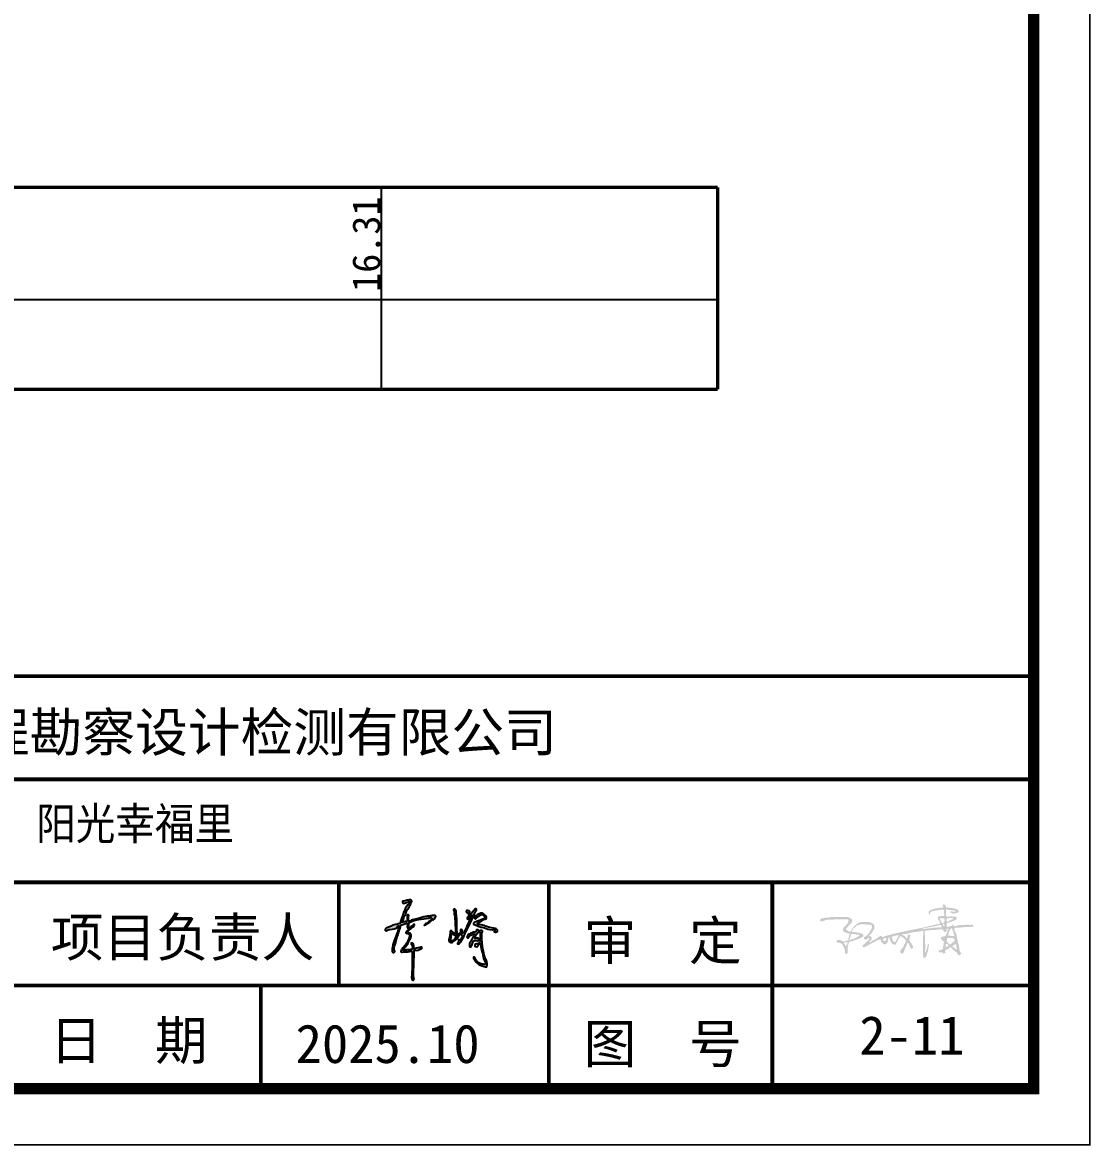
# Model space of a CAD drawing. Header units: millimetres. Extents: x -255 to 9196, y 129 to 426.
# Drawn here: x 4800.3 to 4895.6, y 129.3 to 229.4 of the extents above; entities that cross this region are included whole.
import ezdxf
from ezdxf.enums import TextEntityAlignment as Align

# ---------------------------------------------------------------- set-up
doc = ezdxf.new("R2010")
doc.units = ezdxf.units.MM
doc.layers.add('不打印', color=7, linetype='Continuous', plot=False)
doc.layers.add('地质-图框', color=7, linetype='Continuous')
doc.layers.add('地质-标注栏', color=7, linetype='Continuous')
doc.styles.add('LZ_PMT_LINE', font='SIMSUN_0.TTF', dxfattribs={"height": 2})
doc.styles.get("Standard").update_dxf_attribs({"font": 'simfang_0.ttf', "height": 2.5})
doc.styles.add('标注栏数据', font='simfang_0.ttf', dxfattribs={"width": 0.7, "height": 2.5})

msp = doc.modelspace()

# ---------------------------------------------------------------- hatches: boundary and pattern name
at = {"linetype": 'Continuous'}
h = msp.add_hatch(color=0, dxfattribs=at)
edge = h.paths.add_edge_path()
edge.add_spline(control_points=[(4834.82, 151), (4834.82, 151), (4834.6, 150.97), (4834.47, 150.9), (4834.31, 150.82), (4834.19, 150.88), (4834.16, 150.96), (4834.2, 151.06), (4834.34, 151.04), (4834.51, 151.12), (4834.72, 151.15), (4835.03, 151.18), (4835, 150.96), (4834.94, 150.81), (4834.84, 150.66), (4834.75, 150.5), (4834.64, 150.33), (4834.54, 150.11), (4834.45, 149.84), (4834.31, 149.64), (4834.27, 149.43), (4834.21, 149.32), (4834.11, 149.16), (4834.28, 149.17), (4834.38, 149.22), (4834.51, 149.23), (4834.66, 149.25), (4834.59, 149.49), (4834.63, 149.64), (4834.59, 149.84), (4834.77, 149.84), (4834.71, 149.64), (4834.74, 149.49), (4834.72, 149.34), (4834.78, 149.25), (4834.98, 149.37), (4835.26, 149.42), (4835.67, 149.55), (4836.07, 149.63), (4836.46, 149.73), (4836.79, 149.73), (4837.01, 149.8), (4837.19, 149.73), (4837.09, 149.52), (4836.85, 149.35), (4836.56, 149.14), (4836.3, 148.98), (4836.18, 148.92), (4836.11, 148.89), (4836.21, 149), (4836.3, 149.07), (4836.5, 149.2), (4836.66, 149.34), (4836.79, 149.44), (4836.83, 149.55), (4836.67, 149.6), (4836.02, 149.38), (4835.39, 149.47), (4834.72, 149.11), (4834.75, 149.07), (4834.72, 148.95), (4834.77, 148.83), (4834.75, 148.68), (4834.84, 148.63), (4834.91, 148.75), (4835.02, 148.83), (4835.11, 148.92), (4835.18, 149), (4835.27, 148.98), (4835.25, 148.82), (4835.07, 148.73), (4834.91, 148.54), (4834.76, 148.45), (4834.67, 148.36), (4834.67, 148.29), (4834.7, 148.17), (4834.93, 148.24), (4834.98, 147.92), (4834.84, 147.58), (4834.62, 147.19), (4834.38, 146.87), (4834.24, 146.77), (4834.2, 146.68), (4834.38, 146.63), (4834.56, 146.7), (4834.83, 146.72), (4834.97, 146.74), (4835.09, 146.76), (4835.06, 146.91), (4835.06, 147.02), (4835.06, 147.18), (4834.93, 147.19), (4834.96, 147.38), (4835.2, 147.28), (4835.16, 147.06), (4835.22, 146.93), (4835.18, 146.77), (4835.47, 146.87), (4835.63, 146.9), (4835.81, 146.94), (4835.89, 146.98), (4835.91, 146.94), (4835.92, 146.9), (4835.92, 146.86), (4835.91, 146.81), (4835.86, 146.81), (4835.68, 146.74), (4835.49, 146.69), (4835.28, 146.67), (4835.26, 146.65), (4835.22, 146.65), (4835.24, 146.62), (4835.18, 146.28), (4835.23, 145.64), (4835.16, 144.87), (4835.15, 144.35), (4835.23, 144.12), (4835.18, 143.99), (4834.99, 144.04), (4835.03, 144.87), (4835.04, 145.58), (4835.03, 146.31), (4835.06, 146.49), (4835.02, 146.54), (4835, 146.6), (4834.81, 146.57), (4834.55, 146.5), (4834.29, 146.54), (4834.07, 146.48), (4834.05, 146.55), (4834.03, 146.61), (4834.06, 146.71), (4834.17, 146.87), (4834.44, 147.09), (4834.61, 147.43), (4834.74, 147.71), (4834.81, 147.89), (4834.82, 148.1), (4834.64, 148.16), (4834.47, 148.2), (4834.49, 148.36), (4834.61, 148.42), (4834.71, 148.48), (4834.73, 148.6), (4834.61, 148.67), (4834.6, 148.84), (4834.66, 149), (4834.57, 149.1), (4834.39, 149.01), (4834.22, 149), (4834.02, 148.91), (4833.98, 148.62), (4833.83, 148.22), (4833.63, 147.67), (4833.56, 147.23), (4833.42, 146.96), (4833.46, 146.82), (4833.44, 146.7), (4833.51, 146.6), (4833.47, 146.52), (4833.43, 146.47), (4833.36, 146.48), (4833.27, 146.49), (4833.25, 146.64), (4833.31, 147.16), (4833.54, 147.84), (4833.81, 148.51), (4833.81, 148.76), (4833.9, 148.86), (4833.77, 148.85), (4833.66, 148.57), (4833.18, 148.57), (4832.84, 148.49), (4832.71, 148.4), (4832.63, 148.46), (4832.64, 148.58), (4832.79, 148.69), (4833.04, 148.77), (4833.36, 148.93), (4833.67, 148.97), (4833.85, 149.05), (4833.98, 149.04), (4833.99, 149.26), (4834.23, 149.77), (4834.35, 150.46), (4834.75, 150.81), (4834.8, 150.89), (4834.83, 150.93), (4834.84, 150.96), (4834.86, 150.99), (4834.82, 151), (4834.82, 151)], knot_values=[0, 0, 0, 0, 0.197659, 0.38152, 0.566109, 0.652135, 0.748753, 0.807036, 0.92578, 1.122031, 1.368988, 1.626652, 1.76802, 1.918621, 2.118344, 2.300641, 2.476901, 2.727997, 3.020459, 3.30281, 3.467088, 3.639635, 3.748419, 3.829445, 4.003086, 4.123696, 4.214806, 4.40081, 4.667341, 4.776567, 4.878347, 5.011798, 5.239779, 5.391232, 5.421408, 5.561877, 5.912571, 6.38166, 6.788598, 7.158235, 7.581854, 7.75821, 7.879208, 8.024703, 8.302733, 8.776744, 9.113748, 9.171835, 9.21185, 9.282009, 9.431192, 9.655122, 9.945004, 10.084012, 10.156313, 10.23478, 10.492922, 12.265977, 12.308224, 12.341497, 12.381398, 12.643767, 12.73859, 12.784271, 12.894334, 13.057034, 13.22312, 13.293963, 13.355493, 13.427134, 13.691979, 13.931156, 14.154695, 14.230531, 14.280349, 14.357953, 14.559753, 14.73671, 15.127693, 15.701362, 16.09181, 16.245167, 16.284172, 16.325965, 16.693564, 16.937976, 17.092889, 17.140175, 17.268068, 17.432612, 17.543247, 17.640717, 17.742204, 17.919021, 18.124187, 18.330875, 18.38331, 18.514374, 18.915136, 19.05586, 19.094889, 19.129342, 19.171939, 19.2281, 19.253164, 19.30045, 19.335915, 19.866366, 19.900833, 19.91431, 19.956102, 19.971506, 20.016335, 20.975658, 21.868584, 22.374573, 22.482502, 22.597173, 22.697846, 22.941553, 24.708467, 25.088101, 25.161193, 25.220954, 25.277606, 25.350797, 25.711986, 26.113546, 26.20435, 26.256258, 26.30822, 26.383415, 26.54161, 26.923438, 27.405824, 27.649529, 27.849929, 27.988286, 28.210288, 28.334066, 28.448614, 28.601664, 28.712075, 28.802319, 28.905249, 29.053216, 29.28859, 29.3441, 29.421244, 29.800842, 29.895833, 30.034219, 30.598059, 31.241971, 31.744499, 31.964954, 32.082734, 32.192402, 32.311997, 32.392136, 32.448377, 32.505145, 32.585331, 32.68582, 32.890345, 34.212601, 34.822842, 34.959792, 35.019354, 35.099489, 35.175216, 35.910229, 36.17828, 36.27437, 36.332015, 36.438545, 36.566652, 36.87459, 37.22398, 37.642874, 37.759289, 37.851306, 37.959659, 38.310672, 39.66111, 39.8191, 39.895663, 39.943134, 39.968266, 39.993907, 40.020381, 40.020381, 40.020381, 40.020381], degree=3, periodic=0)
h = msp.add_hatch(color=0, dxfattribs=at)
edge = h.paths.add_edge_path()
edge.add_spline(control_points=[(4838.75, 150.19), (4838.75, 150.19), (4838.7, 150.37), (4838.87, 150.36), (4838.96, 150.23), (4838.99, 149.93), (4839.04, 149.38), (4839.02, 148.81), (4839.05, 148.29), (4839.08, 148.13), (4839.06, 147.94), (4839.13, 147.99), (4839.15, 148.1), (4839.25, 148.18), (4839.33, 148.25), (4839.35, 148.33), (4839.34, 148.41), (4839.36, 148.53), (4839.46, 148.52), (4839.54, 148.47), (4839.52, 148.38), (4839.46, 148.31), (4839.49, 148.22), (4839.57, 148.2), (4839.64, 148.28), (4839.88, 148.6), (4840.04, 149.21), (4840.28, 149.54), (4840.42, 149.81), (4840.24, 149.77), (4840.22, 149.63), (4840.13, 149.53), (4840.06, 149.44), (4839.91, 149.48), (4840.01, 149.61), (4840.05, 149.7), (4840.08, 149.76), (4840.09, 149.81), (4840.05, 149.85), (4840.07, 149.92), (4840.03, 149.99), (4839.96, 150.06), (4839.84, 150.09), (4839.87, 150.18), (4839.91, 150.23), (4839.94, 150.22), (4839.99, 150.22), (4840.05, 150.21), (4840.12, 150.18), (4840.22, 150.15), (4840.19, 150.05), (4840.13, 149.98), (4840.13, 149.9), (4840.13, 149.78), (4840.28, 149.92), (4840.41, 150.06), (4840.56, 150.26), (4840.7, 150.38), (4840.79, 150.35), (4840.79, 150.24), (4840.68, 150.09), (4840.41, 149.33), (4839.9, 148.52), (4839.57, 147.67), (4839.39, 147.43), (4839.31, 147.35), (4839.28, 147.25), (4839.19, 147.25), (4839.09, 147.22), (4839.1, 147.34), (4839.17, 147.41), (4839.18, 147.5), (4839.19, 147.64), (4839.26, 147.6), (4839.29, 147.58), (4839.36, 147.57), (4839.39, 147.71), (4839.48, 147.78), (4839.53, 147.92), (4839.43, 148.01), (4839.45, 148.12), (4839.33, 148.18), (4839.29, 147.98), (4839.15, 147.88), (4839.05, 147.69), (4838.91, 147.55), (4838.75, 147.45), (4838.59, 147.37), (4838.44, 147.37), (4838.31, 147.46), (4838.33, 147.72), (4838.41, 147.96), (4838.47, 148.21), (4838.41, 148.36), (4838.49, 148.44), (4838.57, 148.4), (4838.62, 148.3), (4838.75, 148.24), (4838.82, 148.17), (4838.89, 148.1), (4838.94, 148.19), (4838.89, 148.37), (4838.91, 148.81), (4838.86, 149.31), (4838.85, 149.75), (4838.77, 149.98), (4838.84, 150.11), (4838.75, 150.19), (4838.75, 150.19)], knot_values=[0, 0, 0, 0, 0.151641, 0.238659, 0.376664, 0.590515, 1.141021, 2.014882, 2.347755, 2.615323, 2.676021, 2.710593, 2.804102, 3.007035, 3.061602, 3.13322, 3.245143, 3.315186, 3.427304, 3.477072, 3.564265, 3.655727, 3.739894, 3.799056, 3.87173, 4.029935, 5.057343, 5.495043, 5.597064, 5.685824, 5.870477, 5.988218, 6.103187, 6.183129, 6.327156, 6.441553, 6.499549, 6.531273, 6.581438, 6.655339, 6.72585, 6.812621, 6.931223, 7.021295, 7.055988, 7.084035, 7.115588, 7.194681, 7.265663, 7.364865, 7.435714, 7.528285, 7.616981, 7.694766, 7.78323, 8.036039, 8.413504, 8.498284, 8.569266, 8.640116, 8.796808, 9.11983, 11.055099, 11.664171, 11.835983, 11.928577, 12.010113, 12.106825, 12.184086, 12.258206, 12.373062, 12.483201, 12.58762, 12.624928, 12.680159, 12.714126, 12.812598, 13.001774, 13.096833, 13.217036, 13.332331, 13.402875, 13.528845, 13.768977, 13.951307, 14.158673, 14.352187, 14.53796, 14.658549, 14.786357, 14.957076, 15.350749, 15.580771, 15.713776, 15.795278, 15.84804, 15.944469, 16.12046, 16.24941, 16.284195, 16.350242, 16.460828, 16.859637, 17.639134, 17.969349, 18.182657, 18.322554, 18.394148, 18.394148, 18.394148, 18.394148], degree=3, periodic=0)
edge = h.paths.add_edge_path()
edge.add_spline(control_points=[(4838.53, 148.08), (4838.53, 148.08), (4838.59, 148.16), (4838.68, 148.15), (4838.74, 148.06), (4838.84, 147.99), (4838.96, 147.97), (4838.99, 147.88), (4838.93, 147.81), (4838.87, 147.7), (4838.75, 147.56), (4838.6, 147.52), (4838.42, 147.56), (4838.48, 147.73), (4838.49, 147.88), (4838.51, 147.97), (4838.53, 148.08), (4838.53, 148.08)], knot_values=[0, 0, 0, 0, 0.075273, 0.154812, 0.252221, 0.377888, 0.530519, 0.569008, 0.63793, 0.773479, 0.964927, 1.137476, 1.253643, 1.402924, 1.561683, 1.692143, 1.765906, 1.765906, 1.765906, 1.765906], degree=3, periodic=0)
h = msp.add_hatch(color=256)
edge = h.paths.add_edge_path(flags=16)
edge.add_spline(control_points=[(4877.06, 147.65), (4877.05, 147.62), (4877.05, 147.57), (4877.11, 147.52), (4877.16, 147.49), (4877.21, 147.48), (4877.28, 147.49), (4877.29, 147.56), (4877.33, 147.61), (4877.35, 147.67), (4877.37, 147.72), (4877.35, 147.78), (4877.28, 147.78), (4877.21, 147.76), (4877.14, 147.75), (4877.12, 147.68), (4877.07, 147.69), (4877.06, 147.67), (4877.06, 147.65), (4877.06, 147.65)], knot_values=[0, 0, 0, 0, 1.094844, 2.010583, 2.936971, 3.772058, 4.559337, 5.371692, 6.406572, 7.298431, 8.125414, 8.707814, 9.723429, 10.914867, 11.774738, 12.831234, 13.232699, 13.516351, 13.791121, 13.791121, 13.791121, 13.791121], degree=3, periodic=0)
edge = h.paths.add_edge_path()
edge.add_spline(control_points=[(4871.47, 149.27), (4871.47, 149.31), (4871.47, 149.39), (4871.48, 149.45), (4871.47, 149.5), (4871.53, 149.5), (4871.65, 149.52), (4871.89, 149.57), (4872.2, 149.59), (4872.47, 149.64), (4872.72, 149.63), (4872.98, 149.63), (4873.25, 149.64), (4873.55, 149.63), (4873.76, 149.64), (4873.98, 149.63), (4874.11, 149.53), (4874.28, 149.46), (4874.32, 149.28), (4874.24, 149.08), (4874.02, 148.95), (4873.91, 148.72), (4873.76, 148.64), (4873.72, 148.5), (4873.91, 148.42), (4874.14, 148.24), (4874.24, 148.46), (4874.31, 148.62), (4874.48, 148.82), (4874.7, 149.01), (4874.91, 149.15), (4875.18, 149.21), (4875.46, 149.18), (4875.79, 149.21), (4876.03, 149.12), (4876.23, 149.02), (4876.27, 148.82), (4876.29, 148.62), (4876.16, 148.4), (4876.03, 148.19), (4875.9, 148.06), (4875.8, 147.98), (4875.84, 147.89), (4875.95, 147.96), (4876.09, 147.79), (4876.02, 147.56), (4875.86, 147.5), (4875.83, 147.42), (4875.86, 147.33), (4876.01, 147.44), (4876.1, 147.55), (4876.28, 147.6), (4876.41, 147.69), (4876.57, 147.77), (4876.68, 147.88), (4876.82, 147.98), (4876.93, 147.93), (4877.01, 147.8), (4877.19, 147.93), (4877.6, 148.03), (4878.29, 148.22), (4879.17, 148.4), (4880.02, 148.58), (4880.71, 148.7), (4881.23, 148.85), (4881.56, 148.89), (4881.82, 149.01), (4882, 148.99), (4882.19, 149.07), (4882.08, 149.21), (4882.05, 149.34), (4881.94, 149.45), (4881.93, 149.59), (4882, 149.71), (4882.17, 149.7), (4882.32, 149.75), (4882.49, 149.69), (4882.52, 149.81), (4882.51, 149.96), (4882.48, 150.11), (4882.49, 150.33), (4882.27, 150.28), (4882.07, 150.28), (4881.84, 150.22), (4881.6, 150.21), (4881.42, 150.14), (4881.28, 150.07), (4881.24, 149.97), (4881.26, 149.9), (4881.19, 149.84), (4881.13, 149.92), (4881.12, 150.02), (4881.14, 150.19), (4881.37, 150.28), (4881.59, 150.37), (4881.85, 150.43), (4882.09, 150.42), (4882.26, 150.5), (4882.47, 150.42), (4882.42, 150.56), (4882.39, 150.62), (4882.38, 150.69), (4882.4, 150.76), (4882.49, 150.76), (4882.58, 150.72), (4882.67, 150.63), (4882.65, 150.54), (4882.65, 150.44), (4882.83, 150.52), (4883, 150.45), (4883.25, 150.43), (4883.48, 150.4), (4883.65, 150.31), (4883.78, 150.24), (4883.81, 150.13), (4883.77, 150.05), (4883.67, 150.01), (4883.53, 149.97), (4883.37, 149.94), (4883.24, 149.96), (4883.16, 150), (4883.07, 149.99), (4883.06, 150.07), (4883.07, 150.16), (4883.22, 150.12), (4883.34, 150.13), (4883.44, 150.13), (4883.53, 150.11), (4883.52, 150.18), (4883.4, 150.23), (4883.24, 150.25), (4883.04, 150.25), (4882.89, 150.29), (4882.78, 150.32), (4882.68, 150.33), (4882.65, 150.22), (4882.67, 150.08), (4882.68, 149.92), (4882.64, 149.77), (4882.7, 149.7), (4882.85, 149.65), (4883.1, 149.71), (4883.35, 149.67), (4883.56, 149.69), (4883.68, 149.52), (4883.46, 149.31), (4883.18, 149.25), (4882.95, 149.14), (4882.76, 149.14), (4882.73, 149.03), (4882.76, 148.93), (4882.68, 148.7), (4882.98, 148.79), (4883.12, 148.84), (4883.27, 148.86), (4883.24, 148.97), (4883.37, 149.02), (4883.28, 148.73), (4883.76, 148.96), (4884.09, 148.88), (4884.56, 148.97), (4884.85, 148.92), (4885.02, 148.97), (4885.08, 148.91), (4885.11, 148.86), (4885.11, 148.81), (4885.09, 148.77), (4885.04, 148.78), (4884.96, 148.77), (4884.81, 148.75), (4884.51, 148.74), (4884.1, 148.74), (4883.76, 148.65), (4883.45, 148.7), (4883.38, 148.43), (4883.62, 148.17), (4883.67, 147.7), (4883.75, 147.27), (4883.89, 146.88), (4883.86, 146.56), (4884.09, 146.4), (4883.94, 146.27), (4883.78, 146.17), (4883.66, 146.51), (4883.38, 146.61), (4883.24, 146.83), (4883.12, 146.88), (4883.1, 147), (4882.88, 146.82), (4882.78, 146.73), (4882.57, 146.71), (4882.58, 146.59), (4882.63, 146.54), (4882.63, 146.44), (4882.53, 146.39), (4882.4, 146.37), (4882.36, 146.51), (4882.22, 146.48), (4882.12, 146.47), (4882.01, 146.52), (4882.03, 146.67), (4882.19, 146.7), (4882.3, 146.74), (4882.46, 146.79), (4882.37, 146.97), (4882.47, 147.12), (4882.44, 147.27), (4882.52, 147.44), (4882.37, 147.53), (4882.25, 147.61), (4882.19, 147.79), (4882.33, 147.9), (4882.48, 147.9), (4882.66, 147.94), (4882.69, 148.11), (4882.78, 148.25), (4882.77, 148.39), (4882.85, 148.47), (4882.89, 148.55), (4882.83, 148.61), (4882.72, 148.61), (4882.74, 148.48), (4882.72, 148.37), (4882.58, 148.24), (4882.45, 148.37), (4882.42, 148.51), (4882.23, 148.56), (4881.88, 148.5), (4881.47, 148.47), (4881.09, 148.46), (4880.93, 148.41), (4880.79, 148.44), (4880.78, 148.34), (4880.77, 148.22), (4880.79, 147.98), (4880.8, 147.67), (4880.79, 147.28), (4880.87, 146.87), (4880.79, 146.67), (4880.81, 146.47), (4880.86, 146.52), (4880.86, 146.59), (4880.92, 146.67), (4880.96, 146.78), (4880.96, 146.91), (4881.04, 147.01), (4881.02, 147.12), (4881.05, 147.19), (4881.06, 147.28), (4881.11, 147.25), (4881.17, 147.18), (4881.1, 146.98), (4881.09, 146.76), (4881.06, 146.53), (4880.95, 146.4), (4880.97, 146.24), (4880.88, 146.1), (4880.8, 145.98), (4880.69, 145.99), (4880.63, 146.08), (4880.63, 146.24), (4880.6, 146.44), (4880.62, 146.76), (4880.61, 147.14), (4880.62, 147.71), (4880.64, 148.08), (4880.63, 148.46), (4880.34, 148.33), (4880.09, 148.32), (4879.68, 148.28), (4879.36, 148.19), (4879.04, 148.11), (4878.9, 148.11), (4878.72, 148.1), (4878.8, 148), (4878.93, 148.01), (4879.05, 147.87), (4879.1, 147.76), (4879.24, 147.72), (4879.22, 147.87), (4879.25, 147.98), (4879.33, 148.06), (4879.46, 148.11), (4879.5, 147.93), (4879.45, 147.8), (4879.36, 147.66), (4879.43, 147.52), (4879.53, 147.36), (4879.64, 147.18), (4879.76, 147), (4879.71, 146.85), (4879.59, 146.8), (4879.5, 146.89), (4879.42, 147), (4879.4, 147.14), (4879.35, 147.25), (4879.23, 147.43), (4879.19, 147.15), (4879.09, 146.96), (4878.95, 146.7), (4878.9, 146.45), (4878.75, 146.33), (4878.61, 146.42), (4878.61, 146.54), (4878.58, 146.67), (4878.71, 146.78), (4878.84, 146.93), (4878.93, 147.16), (4879.03, 147.33), (4879.08, 147.47), (4879.08, 147.58), (4878.93, 147.71), (4878.81, 147.85), (4878.64, 147.92), (4878.56, 147.89), (4878.42, 147.71), (4878.37, 147.48), (4878.22, 147.3), (4878.22, 147.18), (4878.1, 147.15), (4878.02, 147.18), (4877.91, 147.25), (4877.78, 147.36), (4877.71, 147.52), (4877.67, 147.63), (4877.63, 147.72), (4877.63, 147.77), (4877.64, 147.83), (4877.59, 147.82), (4877.5, 147.81), (4877.54, 147.64), (4877.48, 147.47), (4877.41, 147.29), (4877.26, 147.2), (4877.11, 147.2), (4877.03, 147.32), (4876.91, 147.39), (4876.86, 147.49), (4876.87, 147.65), (4876.65, 147.6), (4876.49, 147.54), (4876.27, 147.4), (4876, 147.28), (4875.71, 147.1), (4875.48, 147.02), (4875.37, 146.91), (4875.29, 146.94), (4875.25, 147), (4875.19, 147.12), (4875.31, 147.17), (4875.42, 147.26), (4875.55, 147.38), (4875.68, 147.5), (4875.75, 147.6), (4875.81, 147.65), (4875.85, 147.73), (4875.77, 147.79), (4875.67, 147.74), (4875.61, 147.62), (4875.48, 147.61), (4875.37, 147.66), (4875.33, 147.75), (4875.35, 147.87), (4875.5, 147.88), (4875.65, 148.05), (4875.82, 148.2), (4875.91, 148.41), (4876.02, 148.54), (4876.06, 148.69), (4876.1, 148.85), (4875.98, 148.93), (4875.81, 148.99), (4875.62, 148.94), (4875.41, 149.01), (4875.25, 148.98), (4875.07, 148.98), (4874.91, 148.95), (4874.78, 148.89), (4874.66, 148.85), (4874.59, 148.77), (4874.48, 148.68), (4874.37, 148.58), (4874.34, 148.45), (4874.28, 148.4), (4874.27, 148.28), (4874.41, 148.31), (4874.53, 148.3), (4874.68, 148.25), (4874.85, 148.26), (4874.98, 148.19), (4875.11, 148.19), (4875.2, 148.14), (4875.29, 148.12), (4875.31, 148.03), (4875.31, 147.96), (4875.24, 147.87), (4875.05, 147.77), (4874.8, 147.64), (4874.52, 147.57), (4874.31, 147.47), (4874.16, 147.47), (4874.01, 147.45), (4873.99, 147.27), (4873.93, 147.11), (4873.87, 146.89), (4873.9, 146.68), (4873.92, 146.49), (4873.86, 146.35), (4873.66, 146.32), (4873.66, 146.56), (4873.63, 146.79), (4873.52, 147.02), (4873.39, 147.24), (4873.19, 147.37), (4872.99, 147.33), (4872.9, 147.44), (4872.89, 147.59), (4873.03, 147.59), (4873.17, 147.59), (4873.35, 147.57), (4873.55, 147.36), (4873.73, 147.56), (4873.96, 147.52), (4873.95, 147.7), (4874, 147.84), (4874.03, 148), (4874.07, 148.1), (4874.12, 148.21), (4873.96, 148.13), (4873.85, 148.22), (4873.7, 148.26), (4873.54, 148.3), (4873.48, 148.43), (4873.47, 148.55), (4873.53, 148.72), (4873.71, 148.88), (4873.92, 149.05), (4873.96, 149.25), (4874, 149.43), (4873.82, 149.43), (4873.59, 149.43), (4873.25, 149.42), (4872.9, 149.45), (4872.58, 149.4), (4872.27, 149.4), (4871.96, 149.39), (4871.71, 149.27), (4871.6, 149.26), (4871.47, 149.26), (4871.47, 149.27)], knot_values=[0, 0, 0, 0, 1.976312, 3.018367, 3.269898, 3.749702, 4.834006, 9.62362, 13.452743, 18.627688, 21.612948, 24.346242, 29.741381, 33.302581, 37.366558, 39.173731, 42.502539, 44.546889, 46.627753, 49.567369, 53.604173, 57.284866, 59.75768, 61.074803, 62.326696, 67.979375, 69.132216, 71.889253, 75.683349, 80.376133, 84.739519, 86.490853, 92.234156, 97.068019, 100.429757, 103.693796, 105.598345, 109.17742, 112.023186, 116.60901, 119.542734, 120.725083, 121.411546, 123.11809, 124.588039, 129.410696, 130.720715, 131.927345, 132.512105, 134.442431, 137.229942, 139.767682, 141.969606, 144.264473, 147.202208, 149.156303, 150.995179, 151.77243, 155.250043, 157.768724, 171.532936, 185.086132, 197.290427, 209.084545, 215.623844, 220.562481, 223.780967, 227.404624, 228.938971, 231.18602, 232.99334, 235.279714, 237.39077, 238.413247, 240.945245, 243.852354, 245.95977, 246.754168, 248.413036, 252.429649, 254.024041, 256.622344, 259.532533, 263.465936, 266.597203, 270.043433, 271.790493, 273.165009, 274.278271, 275.155617, 275.96863, 278.137574, 279.489418, 282.933465, 287.218074, 290.631735, 294.43893, 297.066035, 299.279555, 300.631477, 301.741743, 302.480205, 303.51679, 304.510579, 305.744526, 308.045667, 309.10708, 309.738011, 311.721468, 314.587144, 318.560317, 321.978382, 324.929444, 326.726307, 328.375842, 329.212915, 330.25815, 332.912487, 335.737852, 337.322197, 338.464063, 339.540303, 340.517248, 341.291475, 343.24226, 345.424661, 346.906066, 347.790693, 348.283761, 349.37956, 352.817893, 355.786154, 358.093634, 359.322049, 360.782347, 361.645093, 363.565636, 367.250663, 368.807935, 369.801923, 370.698936, 375.382624, 380.290659, 382.057817, 384.048911, 387.541174, 392.467198, 396.884683, 398.870852, 399.463262, 401.525914, 403.50169, 407.635898, 409.387035, 411.233271, 412.280452, 413.20357, 415.190434, 419.044115, 426.82695, 433.696307, 438.234604, 439.880328, 440.5342, 441.546128, 442.183141, 442.753004, 443.168649, 444.25252, 446.435187, 449.787888, 457.012911, 463.817808, 466.622312, 467.653782, 474.772731, 480.221843, 487.75307, 493.758919, 498.268061, 500.770469, 503.126663, 504.93944, 508.215227, 514.602973, 517.725651, 519.162893, 519.653701, 522.57407, 525.985365, 528.091346, 529.420767, 530.44176, 531.074818, 533.51958, 534.412854, 536.192404, 538.038156, 539.769774, 540.822907, 542.444399, 544.691107, 546.792547, 548.016807, 551.031041, 552.848139, 555.141276, 557.888754, 559.117839, 562.162851, 564.274516, 565.814007, 568.969099, 570.805367, 573.405532, 575.322644, 577.850069, 578.932876, 580.303886, 580.965396, 582.395387, 583.584192, 585.599442, 587.646145, 589.914983, 591.789159, 593.27422, 597.94608, 607.063846, 611.402782, 614.073872, 615.321987, 615.878503, 617.519975, 620.919802, 626.227157, 631.278458, 637.955565, 642.446505, 643.232821, 643.760483, 644.456326, 646.177092, 647.742257, 649.719808, 651.636288, 652.979528, 654.238301, 655.194152, 655.659487, 656.394987, 659.092563, 663.591374, 666.73103, 668.397875, 670.738048, 673.250698, 675.453964, 676.439317, 677.660828, 679.829027, 683.261807, 686.437325, 693.520123, 699.871158, 710.80178, 711.665262, 714.371367, 719.852061, 724.798696, 731.582425, 735.049173, 737.977924, 739.413207, 740.181114, 742.294893, 744.847896, 747.080249, 748.01495, 749.656081, 751.744516, 753.156469, 754.723524, 756.064382, 759.453584, 761.036376, 762.882106, 765.701193, 769.323154, 772.347842, 774.172791, 775.585183, 777.013936, 779.293074, 781.697647, 782.695741, 785.087573, 787.226283, 790.776274, 796.031545, 799.610519, 801.573474, 803.326881, 805.300637, 806.912735, 808.495868, 812.035945, 815.779267, 818.869602, 820.811829, 822.125877, 823.541907, 828.940789, 830.302191, 831.031036, 832.606796, 840.023967, 840.684534, 842.883131, 844.244533, 845.363175, 846.535711, 849.926761, 852.286909, 854.171399, 855.113645, 856.128269, 856.673621, 857.147526, 858.050728, 860.090115, 862.716938, 866.384136, 867.936357, 870.065038, 872.061231, 873.982345, 875.67185, 877.131449, 879.445427, 882.719542, 885.677448, 890.574174, 895.673374, 900.269723, 901.080783, 902.0814, 903.195863, 904.760709, 906.51745, 907.912156, 911.149921, 913.959999, 915.505406, 916.565642, 917.656816, 918.348052, 920.340725, 921.570186, 923.703426, 925.112377, 926.520541, 927.902372, 929.517787, 932.398315, 937.179688, 939.59686, 942.195605, 944.091548, 946.864224, 947.8244, 950.291283, 954.566441, 955.923755, 959.676397, 961.5313, 963.693704, 966.5664, 967.727809, 969.03891, 971.169049, 973.960761, 975.413252, 976.517354, 977.539594, 979.222904, 980.846563, 983.344484, 985.952933, 988.091281, 989.728729, 991.182119, 992.528204, 993.655163, 994.585274, 995.88215, 998.258073, 1003.821633, 1008.058251, 1010.833525, 1013.583601, 1014.67668, 1017.228742, 1019.702485, 1022.748285, 1026.782974, 1029.033757, 1031.10648, 1032.665939, 1035.775685, 1038.774974, 1043.505154, 1046.495812, 1049.996333, 1053.115253, 1054.040804, 1056.294707, 1057.620278, 1059.043068, 1062.953747, 1065.090649, 1070.123473, 1071.433068, 1073.272203, 1075.944948, 1078.502315, 1080.15249, 1081.014965, 1082.574426, 1084.823859, 1086.961129, 1089.405106, 1091.419354, 1092.609896, 1094.709199, 1098.735043, 1103.263313, 1105.737056, 1107.750914, 1109.564562, 1112.173013, 1118.219875, 1124.030812, 1127.369626, 1132.591904, 1137.489058, 1140.639116, 1143.742249, 1144.231568, 1144.231568, 1144.231568, 1144.231568], degree=3, periodic=0)
edge = h.paths.add_edge_path(flags=16)
edge.add_spline(control_points=[(4877.83, 147.83), (4877.85, 147.79), (4877.88, 147.7), (4877.89, 147.58), (4877.96, 147.49), (4878.03, 147.4), (4878.13, 147.42), (4878.21, 147.48), (4878.25, 147.6), (4878.29, 147.71), (4878.35, 147.8), (4878.39, 147.86), (4878.43, 147.92), (4878.46, 147.98), (4878.41, 148.05), (4878.28, 147.99), (4878.13, 147.98), (4878, 147.92), (4877.89, 147.91), (4877.82, 147.87), (4877.83, 147.84), (4877.83, 147.83)], knot_values=[0, 0, 0, 0, 2.065977, 3.778019, 5.026363, 7.020016, 7.991516, 9.334166, 11.098954, 13.338472, 14.354147, 15.643986, 16.805999, 17.506465, 18.120776, 20.055848, 22.53053, 24.848178, 26.280873, 27.23305, 27.71727, 27.71727, 27.71727, 27.71727], degree=3, periodic=0)
edge = h.paths.add_edge_path(flags=17)
edge.add_spline(control_points=[(4882.19, 148.93), (4882.21, 148.93), (4882.25, 148.9), (4882.26, 148.83), (4882.29, 148.78), (4882.25, 148.69), (4882.04, 148.75), (4881.85, 148.67), (4881.64, 148.7), (4881.47, 148.65), (4881.24, 148.64), (4881.01, 148.61), (4880.79, 148.61), (4880.65, 148.52), (4880.56, 148.59), (4880.78, 148.67), (4880.89, 148.67), (4881.08, 148.71), (4881.25, 148.71), (4881.41, 148.77), (4881.57, 148.79), (4881.74, 148.83), (4881.9, 148.86), (4882.04, 148.9), (4882.11, 148.94), (4882.16, 148.94), (4882.18, 148.93), (4882.19, 148.93)], knot_values=[0, 0, 0, 0, 0.777686, 1.929051, 2.760418, 3.308433, 5.798843, 10.064954, 12.451385, 14.874019, 17.777373, 22.090389, 25.106741, 27.549329, 27.908396, 29.455131, 33.457187, 35.066045, 37.764147, 40.527792, 42.5051, 44.669727, 48.209364, 49.784594, 50.888217, 51.544484, 51.936834, 51.936834, 51.936834, 51.936834], degree=3, periodic=0)
edge = h.paths.add_edge_path(flags=16)
edge.add_spline(control_points=[(4882.39, 148.97), (4882.4, 148.94), (4882.42, 148.89), (4882.46, 148.85), (4882.52, 148.81), (4882.53, 148.89), (4882.52, 148.95), (4882.53, 149.01), (4882.5, 149.04), (4882.45, 149.03), (4882.42, 149.02), (4882.37, 149), (4882.39, 148.98), (4882.39, 148.97)], knot_values=[0, 0, 0, 0, 1.245613, 2.175218, 2.84887, 3.463701, 4.88207, 5.540711, 6.008538, 6.560514, 7.449846, 7.84399, 8.22639, 8.22639, 8.22639, 8.22639], degree=3, periodic=0)
edge = h.paths.add_edge_path(flags=16)
edge.add_spline(control_points=[(4882.17, 149.51), (4882.15, 149.51), (4882.12, 149.45), (4882.16, 149.36), (4882.22, 149.28), (4882.24, 149.2), (4882.28, 149.15), (4882.31, 149.08), (4882.38, 149.09), (4882.44, 149.11), (4882.48, 149.15), (4882.53, 149.16), (4882.53, 149.2), (4882.53, 149.3), (4882.57, 149.44), (4882.49, 149.54), (4882.4, 149.53), (4882.32, 149.52), (4882.25, 149.53), (4882.2, 149.53), (4882.17, 149.54), (4882.16, 149.52), (4882.17, 149.52), (4882.17, 149.51)], knot_values=[0, 0, 0, 0, 0.861244, 2.431031, 3.852702, 5.085635, 5.85594, 6.934384, 7.860311, 8.665001, 9.656767, 10.144616, 10.436036, 11.285115, 14.912628, 15.689596, 16.719567, 18.186906, 19.266269, 19.953127, 20.276731, 20.450871, 20.557842, 20.557842, 20.557842, 20.557842], degree=3, periodic=0)
edge = h.paths.add_edge_path(flags=16)
edge.add_spline(control_points=[(4882.72, 149.48), (4882.72, 149.45), (4882.71, 149.39), (4882.71, 149.31), (4882.71, 149.25), (4882.76, 149.23), (4882.82, 149.22), (4882.87, 149.26), (4882.93, 149.3), (4883.01, 149.33), (4883.09, 149.33), (4883.13, 149.4), (4883.19, 149.43), (4883.24, 149.44), (4883.28, 149.44), (4883.33, 149.45), (4883.29, 149.49), (4883.28, 149.57), (4883.14, 149.53), (4883.01, 149.55), (4882.9, 149.52), (4882.81, 149.53), (4882.77, 149.52), (4882.72, 149.53), (4882.72, 149.5), (4882.72, 149.49), (4882.72, 149.48)], knot_values=[0, 0, 0, 0, 1.627271, 2.564917, 3.463325, 4.107991, 4.704694, 5.809748, 6.927935, 7.926836, 9.222179, 10.242214, 11.082175, 11.993147, 12.703979, 13.04412, 13.515506, 14.375081, 16.367968, 18.130075, 20.108708, 21.275945, 21.825603, 22.498973, 22.613285, 22.934178, 22.934178, 22.934178, 22.934178], degree=3, periodic=0)
edge = h.paths.add_edge_path(flags=16)
edge.add_spline(control_points=[(4883.1, 148.59), (4883.07, 148.56), (4883.01, 148.49), (4882.96, 148.37), (4882.9, 148.26), (4882.92, 148.15), (4882.86, 148.08), (4882.85, 148.01), (4882.88, 147.95), (4882.97, 147.98), (4883.09, 147.97), (4883.22, 147.91), (4883.34, 147.97), (4883.38, 147.88), (4883.46, 147.97), (4883.35, 148.07), (4883.36, 148.21), (4883.3, 148.33), (4883.25, 148.44), (4883.24, 148.53), (4883.23, 148.61), (4883.18, 148.64), (4883.11, 148.64), (4883.11, 148.59), (4883.1, 148.59)], knot_values=[0, 0, 0, 0, 2.001049, 3.674502, 5.771722, 7.156147, 8.41876, 9.470853, 10.127335, 10.852845, 13.021442, 15.353893, 16.866073, 17.608889, 18.399536, 20.205357, 22.625681, 24.41842, 26.100767, 27.697592, 28.445905, 29.247463, 30.191838, 30.721959, 30.721959, 30.721959, 30.721959], degree=3, periodic=0)
edge = h.paths.add_edge_path(flags=16)
edge.add_spline(control_points=[(4882.76, 147.68), (4882.76, 147.65), (4882.74, 147.58), (4882.71, 147.46), (4882.79, 147.38), (4882.88, 147.3), (4882.96, 147.21), (4883.09, 147.17), (4883.15, 147.28), (4883.24, 147.37), (4883.36, 147.42), (4883.43, 147.52), (4883.46, 147.63), (4883.38, 147.72), (4883.28, 147.77), (4883.13, 147.74), (4883, 147.79), (4882.88, 147.75), (4882.81, 147.77), (4882.75, 147.74), (4882.76, 147.7), (4882.76, 147.68)], knot_values=[0, 0, 0, 0, 1.621992, 3.308842, 4.508909, 6.438784, 8.406396, 9.887104, 11.272649, 13.072815, 15.431049, 16.969104, 18.225996, 19.790057, 21.47997, 23.344688, 25.770547, 27.41792, 28.509462, 29.001281, 29.820485, 29.820485, 29.820485, 29.820485], degree=3, periodic=0)
edge = h.paths.add_edge_path(flags=16)
edge.add_spline(control_points=[(4882.68, 147.21), (4882.65, 147.19), (4882.62, 147.13), (4882.64, 147.04), (4882.62, 146.98), (4882.65, 146.94), (4882.69, 146.94), (4882.73, 146.99), (4882.8, 147.01), (4882.86, 147.04), (4882.91, 147.08), (4882.88, 147.13), (4882.84, 147.17), (4882.8, 147.19), (4882.77, 147.23), (4882.73, 147.24), (4882.7, 147.26), (4882.67, 147.23), (4882.69, 147.21), (4882.68, 147.21)], knot_values=[0, 0, 0, 0, 1.23237, 2.862046, 3.675794, 4.080594, 4.699096, 5.35691, 6.876583, 7.681133, 8.417953, 8.942195, 9.954773, 10.679344, 11.236603, 11.826958, 12.460554, 12.741244, 13.107108, 13.107108, 13.107108, 13.107108], degree=3, periodic=0)
edge = h.paths.add_edge_path(flags=16)
edge.add_spline(control_points=[(4883.3, 147.09), (4883.28, 147.08), (4883.24, 147.06), (4883.24, 146.99), (4883.32, 146.96), (4883.39, 146.92), (4883.45, 146.85), (4883.5, 146.8), (4883.57, 146.77), (4883.61, 146.72), (4883.67, 146.76), (4883.62, 146.83), (4883.6, 146.9), (4883.61, 146.99), (4883.58, 147.08), (4883.58, 147.16), (4883.56, 147.23), (4883.5, 147.22), (4883.47, 147.19), (4883.42, 147.16), (4883.38, 147.13), (4883.35, 147.11), (4883.32, 147.1), (4883.31, 147.09), (4883.3, 147.09)], knot_values=[0, 0, 0, 0, 1.078617, 1.584482, 2.769352, 4.19498, 5.366298, 6.581313, 7.563654, 8.507528, 8.990575, 10.154726, 11.423765, 12.462376, 13.998568, 15.210379, 16.153849, 16.746294, 17.483217, 18.246977, 18.971547, 19.662222, 19.902153, 20.241453, 20.241453, 20.241453, 20.241453], degree=3, periodic=0)
edge = h.paths.add_edge_path(flags=16)
edge.add_spline(control_points=[(4873.57, 147.28), (4873.59, 147.27), (4873.61, 147.23), (4873.64, 147.17), (4873.69, 147.11), (4873.7, 147.04), (4873.81, 147), (4873.74, 147.16), (4873.87, 147.16), (4873.86, 147.25), (4873.86, 147.31), (4873.87, 147.37), (4873.82, 147.41), (4873.74, 147.4), (4873.66, 147.36), (4873.58, 147.38), (4873.55, 147.32), (4873.56, 147.29), (4873.57, 147.28)], knot_values=[0, 0, 0, 0, 1.076924, 2.082744, 2.865184, 4.332782, 4.901003, 6.550431, 7.733202, 8.571799, 9.759042, 10.52869, 11.144503, 12.459715, 13.851956, 14.688205, 15.691416, 16.049705, 16.049705, 16.049705, 16.049705], degree=3, periodic=0)
edge = h.paths.add_edge_path(flags=16)
edge.add_spline(control_points=[(4874.2, 148.1), (4874.19, 148.04), (4874.15, 147.92), (4874.1, 147.77), (4874.06, 147.67), (4874.02, 147.55), (4874.21, 147.65), (4874.37, 147.67), (4874.62, 147.76), (4874.77, 147.9), (4874.92, 147.93), (4874.98, 148.07), (4874.69, 148.05), (4874.51, 148.13), (4874.34, 148.11), (4874.21, 148.14), (4874.2, 148.11), (4874.2, 148.1)], knot_values=[0, 0, 0, 0, 2.639694, 5.480822, 6.640847, 7.833901, 9.379189, 12.619169, 16.706763, 20.039631, 21.716381, 22.636913, 25.384768, 29.554076, 32.467188, 33.476001, 33.820235, 33.820235, 33.820235, 33.820235], degree=3, periodic=0)
h = msp.add_hatch(color=0, dxfattribs=at)
edge = h.paths.add_edge_path()
edge.add_spline(control_points=[(4840.67, 149.48), (4840.67, 149.48), (4840.6, 149.51), (4840.63, 149.59), (4840.66, 149.65), (4840.69, 149.74), (4840.8, 149.79), (4840.9, 149.87), (4841.04, 149.93), (4841.16, 149.96), (4841.29, 150.01), (4841.34, 149.93), (4841.43, 149.91), (4841.51, 149.81), (4841.66, 149.74), (4841.68, 149.59), (4841.65, 149.45), (4841.33, 149.45), (4841.16, 149.18), (4840.92, 149.15), (4840.79, 148.99), (4841.36, 148.94), (4841.7, 148.76), (4842.19, 148.67), (4842.52, 148.61), (4842.65, 148.51), (4842.68, 148.4), (4842.63, 148.31), (4842.51, 148.3), (4842.44, 148.3), (4842.34, 148.32), (4842.38, 148.38), (4842.43, 148.4), (4842.46, 148.53), (4841.92, 148.47), (4841.6, 148.67), (4841.1, 148.74), (4840.84, 148.87), (4840.67, 148.96), (4840.53, 148.97), (4840.51, 149.06), (4840.57, 149.18), (4840.84, 149.22), (4841.12, 149.37), (4841.37, 149.44), (4841.58, 149.57), (4841.49, 149.72), (4841.37, 149.76), (4841.28, 149.87), (4841.14, 149.86), (4841.03, 149.72), (4840.85, 149.66), (4840.73, 149.56), (4840.72, 149.48), (4840.67, 149.48), (4840.67, 149.48)], knot_values=[0, 0, 0, 0, 0.068569, 0.120283, 0.209334, 0.288456, 0.410161, 0.543077, 0.67672, 0.831793, 0.968421, 0.997207, 1.096469, 1.208819, 1.397135, 1.525038, 1.6288, 1.79443, 2.318001, 2.461788, 2.508986, 2.880792, 3.402072, 4.029968, 4.268004, 4.406366, 4.496694, 4.587713, 4.670899, 4.818574, 4.863121, 4.909296, 4.982462, 5.020931, 5.274915, 5.995984, 6.445824, 6.716471, 6.880111, 7.020502, 7.069661, 7.134015, 7.408033, 7.793483, 8.071446, 8.264313, 8.338473, 8.530902, 8.628222, 8.742587, 8.884205, 9.139889, 9.29114, 9.346422, 9.364859, 9.364859, 9.364859, 9.364859], degree=3, periodic=0)
h = msp.add_hatch(color=0, dxfattribs=at)
edge = h.paths.add_edge_path()
edge.add_spline(control_points=[(4840.13, 147.91), (4840.13, 147.91), (4840.1, 147.86), (4840.12, 147.8), (4840.03, 147.78), (4839.91, 147.79), (4839.94, 147.91), (4839.98, 148.06), (4840.25, 148.15), (4840.46, 148.32), (4840.71, 148.27), (4840.76, 148.38), (4840.77, 148.45), (4840.81, 148.52), (4840.87, 148.5), (4840.92, 148.5), (4840.98, 148.47), (4840.89, 148.37), (4841.11, 148.41), (4841.19, 148.42), (4841.3, 148.43), (4841.34, 148.35), (4841.28, 148.26), (4841.22, 147.95), (4841.3, 147.52), (4841.3, 146.94), (4841.44, 146.5), (4841.48, 146.08), (4841.7, 145.76), (4841.74, 145.48), (4841.72, 145.11), (4841.4, 145.28), (4841.12, 145.3), (4840.76, 145.55), (4840.65, 145.78), (4840.46, 146.05), (4840.63, 146.08), (4840.68, 145.78), (4840.96, 145.51), (4841.3, 145.44), (4841.52, 145.38), (4841.64, 145.54), (4841.36, 145.87), (4841.38, 146.32), (4841.17, 146.79), (4841.17, 147.04), (4841.16, 147.31), (4840.99, 147.19), (4840.94, 147.06), (4840.8, 146.97), (4840.58, 147.02), (4840.67, 147.26), (4840.88, 147.23), (4841.01, 147.31), (4841.1, 147.38), (4841.12, 147.53), (4841.11, 147.74), (4841.1, 147.98), (4841.12, 148.15), (4841.17, 148.29), (4841.02, 148.32), (4840.92, 148.25), (4840.8, 148.13), (4840.73, 147.95), (4840.66, 147.83), (4840.64, 147.67), (4840.8, 147.79), (4840.99, 147.76), (4841.01, 147.61), (4840.96, 147.49), (4840.83, 147.55), (4840.7, 147.52), (4840.55, 147.55), (4840.47, 147.42), (4840.47, 147.25), (4840.32, 147.14), (4840.32, 146.91), (4840.13, 147.02), (4840.15, 147.19), (4840.17, 147.37), (4840.42, 147.57), (4840.4, 147.86), (4840.71, 148.06), (4840.6, 148.16), (4840.45, 148.11), (4840.33, 148.02), (4840.2, 148.01), (4840.13, 147.91), (4840.13, 147.91)], knot_values=[0, 0, 0, 0, 0.055468, 0.108636, 0.15794, 0.287628, 0.37734, 0.476649, 0.75171, 1.123031, 1.300816, 1.366581, 1.456854, 1.512333, 1.573547, 1.619172, 1.668973, 1.725776, 1.864766, 2.013087, 2.08294, 2.139601, 2.250537, 2.381097, 3.075455, 3.543653, 4.104514, 4.464494, 4.787032, 5.203317, 5.40603, 5.616843, 5.99304, 6.370507, 6.777418, 6.94852, 7.030929, 7.122552, 7.732463, 8.067039, 8.223055, 8.316505, 8.586054, 9.28966, 9.67584, 10.05418, 10.155537, 10.294914, 10.465459, 10.604836, 10.778578, 10.941849, 11.144698, 11.309695, 11.402433, 11.470004, 11.732206, 12.043571, 12.185022, 12.283689, 12.403076, 12.505804, 12.656503, 12.905748, 13.048865, 13.138997, 13.234967, 13.485832, 13.543772, 13.672045, 13.771801, 13.919401, 14.076061, 14.176105, 14.345032, 14.547447, 14.695176, 14.823507, 14.981121, 15.175895, 15.356401, 15.862654, 16.044634, 16.091003, 16.247663, 16.464121, 16.52785, 16.655078, 16.655078, 16.655078, 16.655078], degree=3, periodic=0)

# ---------------------------------------------------------------- linework, layer by layer
at = {"const_width": 0.345}
for points in [[(4706.63, 171.11), (4890.49, 171.11), (4890.49, 134.34), (4706.63, 134.34), (4706.63, 171.11)], [(4706.63, 171.11), (4890.49, 171.11), (4890.49, 134.34), (4706.63, 134.34), (4706.63, 171.11)], [(4706.63, 161.92), (4890.49, 161.92)], [(4706.63, 152.73), (4890.49, 152.73)], [(4828.5, 152.73), (4828.5, 143.53)], [(4847.24, 152.73), (4847.24, 143.53)], [(4867.18, 143.53), (4867.18, 152.73)], [(4706.63, 143.53), (4890.49, 143.53)], [(4729.61, 143.53), (4890.49, 143.53)], [(4821.54, 143.53), (4821.54, 134.34)], [(4847.24, 143.53), (4847.24, 134.34)], [(4867.18, 134.34), (4867.18, 143.53)]]:
    msp.add_lwpolyline(points, dxfattribs=at)
at = {"color": 0}
for points, start_tangent, end_tangent in [([(4834.82, 151), (4834.63, 150.96), (4834.46, 150.89), (4834.28, 150.85), (4834.2, 150.88), (4834.17, 150.98), (4834.19, 151.03), (4834.31, 151.05), (4834.5, 151.11), (4834.74, 151.15), (4835, 151.11), (4834.99, 150.97), (4834.94, 150.83), (4834.84, 150.65), (4834.75, 150.5), (4834.66, 150.35), (4834.55, 150.12), (4834.44, 149.85), (4834.31, 149.59), (4834.27, 149.44), (4834.19, 149.28), (4834.15, 149.18), (4834.23, 149.17), (4834.4, 149.22), (4834.52, 149.23), (4834.61, 149.26), (4834.61, 149.44), (4834.61, 149.71), (4834.63, 149.82), (4834.73, 149.82), (4834.73, 149.69), (4834.73, 149.46), (4834.74, 149.31), (4834.76, 149.28), (4834.9, 149.31), (4835.23, 149.42), (4835.69, 149.55), (4836.08, 149.64), (4836.44, 149.71), (4836.86, 149.76), (4837.04, 149.78), (4837.15, 149.72), (4837.11, 149.58), (4836.9, 149.39), (4836.51, 149.12), (4836.23, 148.94), (4836.17, 148.92), (4836.13, 148.91), (4836.18, 148.96), (4836.29, 149.06), (4836.47, 149.19), (4836.7, 149.37), (4836.79, 149.47), (4836.81, 149.54), (4836.74, 149.58), (4836.49, 149.55), (4834.76, 149.13), (4834.73, 149.1), (4834.74, 149.07), (4834.74, 149.03), (4834.75, 148.77), (4834.77, 148.67), (4834.81, 148.65), (4834.9, 148.72), (4835.02, 148.83), (4835.13, 148.95), (4835.19, 148.99), (4835.25, 148.97), (4835.26, 148.9), (4835.07, 148.71), (4834.9, 148.55), (4834.72, 148.41), (4834.67, 148.35), (4834.67, 148.3), (4834.7, 148.23), (4834.9, 148.18), (4834.95, 148.02), (4834.85, 147.64), (4834.57, 147.14), (4834.32, 146.84), (4834.22, 146.72), (4834.21, 146.69), (4834.25, 146.67), (4834.61, 146.7), (4834.86, 146.72), (4835.01, 146.75), (4835.05, 146.76), (4835.07, 146.89), (4835.06, 147.05), (4835.04, 147.16), (4834.96, 147.21), (4834.97, 147.31), (4835.14, 147.27), (4835.18, 147.07), (4835.2, 146.87), (4835.2, 146.81), (4835.33, 146.82), (4835.72, 146.92), (4835.85, 146.96), (4835.89, 146.97), (4835.91, 146.94), (4835.92, 146.9), (4835.92, 146.85), (4835.91, 146.82), (4835.86, 146.81), (4835.83, 146.8), (4835.31, 146.67), (4835.28, 146.67), (4835.27, 146.66), (4835.23, 146.64), (4835.23, 146.63), (4835.23, 146.58), (4835.2, 145.62), (4835.16, 144.73), (4835.19, 144.23), (4835.21, 144.12), (4835.16, 144.02), (4835.06, 144.03), (4835, 144.27), (4835.04, 146.03), (4835.05, 146.41), (4835.05, 146.49), (4835.02, 146.54), (4834.99, 146.59), (4834.92, 146.59), (4834.56, 146.53), (4834.16, 146.51), (4834.07, 146.51), (4834.05, 146.55), (4834.03, 146.6), (4834.05, 146.68), (4834.14, 146.81), (4834.4, 147.09), (4834.65, 147.5), (4834.74, 147.72), (4834.8, 147.92), (4834.8, 148.05), (4834.61, 148.17), (4834.49, 148.22), (4834.5, 148.33), (4834.62, 148.43), (4834.7, 148.5), (4834.71, 148.59), (4834.64, 148.67), (4834.61, 148.81), (4834.61, 149.05), (4834.57, 149.08), (4834.49, 149.07), (4834.13, 148.95), (4834.05, 148.91), (4834, 148.78), (4833.84, 148.24), (4833.64, 147.63), (4833.51, 147.14), (4833.44, 146.93), (4833.45, 146.81), (4833.45, 146.7), (4833.49, 146.59), (4833.47, 146.51), (4833.42, 146.48), (4833.37, 146.48), (4833.29, 146.5), (4833.26, 146.6), (4833.27, 146.8), (4833.64, 148.07), (4833.81, 148.66), (4833.84, 148.79), (4833.87, 148.84), (4833.79, 148.84), (4833.74, 148.78), (4833.05, 148.53), (4832.79, 148.45), (4832.7, 148.42), (4832.65, 148.45), (4832.65, 148.56), (4832.74, 148.65), (4833.02, 148.77), (4833.35, 148.9), (4833.75, 149.01), (4833.87, 149.04), (4833.96, 149.06), (4833.99, 149.16), (4834.09, 149.5), (4834.65, 150.72), (4834.76, 150.84), (4834.81, 150.9), (4834.84, 150.94), (4834.85, 150.96), (4834.85, 150.99), (4834.82, 151)], (-0.000998, 0.00006), (-0.000999, 0.00006)), ([(4838.75, 150.19), (4838.75, 150.34), (4838.84, 150.35), (4838.93, 150.25), (4838.97, 150.04), (4839.02, 149.49), (4839.03, 148.62), (4839.05, 148.29), (4839.07, 148.02), (4839.08, 147.96), (4839.11, 147.98), (4839.15, 148.06), (4839.28, 148.21), (4839.32, 148.25), (4839.35, 148.32), (4839.35, 148.43), (4839.37, 148.5), (4839.48, 148.5), (4839.52, 148.47), (4839.51, 148.39), (4839.48, 148.3), (4839.5, 148.22), (4839.56, 148.21), (4839.62, 148.25), (4839.71, 148.38), (4840.14, 149.31), (4840.36, 149.69), (4840.39, 149.79), (4840.3, 149.78), (4840.2, 149.62), (4840.13, 149.53), (4840.04, 149.46), (4839.96, 149.48), (4840.01, 149.62), (4840.06, 149.72), (4840.08, 149.77), (4840.09, 149.8), (4840.07, 149.85), (4840.06, 149.92), (4840.03, 149.98), (4839.96, 150.04), (4839.87, 150.11), (4839.89, 150.2), (4839.91, 150.22), (4839.94, 150.22), (4839.97, 150.22), (4840.05, 150.2), (4840.12, 150.18), (4840.2, 150.13), (4840.19, 150.06), (4840.14, 149.98), (4840.13, 149.89), (4840.14, 149.81), (4840.21, 149.86), (4840.39, 150.04), (4840.64, 150.33), (4840.71, 150.37), (4840.78, 150.34), (4840.79, 150.27), (4840.72, 150.13), (4840.58, 149.84), (4839.74, 148.1), (4839.47, 147.55), (4839.37, 147.41), (4839.31, 147.34), (4839.27, 147.27), (4839.18, 147.24), (4839.1, 147.24), (4839.1, 147.31), (4839.16, 147.41), (4839.18, 147.52), (4839.22, 147.62), (4839.25, 147.6), (4839.3, 147.58), (4839.33, 147.58), (4839.39, 147.66), (4839.49, 147.82), (4839.51, 147.91), (4839.45, 148.02), (4839.42, 148.13), (4839.36, 148.15), (4839.29, 148.05), (4839.15, 147.86), (4839.05, 147.7), (4838.9, 147.56), (4838.74, 147.45), (4838.57, 147.38), (4838.45, 147.39), (4838.35, 147.46), (4838.33, 147.63), (4838.42, 148.02), (4838.45, 148.24), (4838.44, 148.38), (4838.5, 148.43), (4838.55, 148.41), (4838.61, 148.33), (4838.75, 148.23), (4838.85, 148.14), (4838.88, 148.12), (4838.92, 148.17), (4838.92, 148.28), (4838.9, 148.68), (4838.86, 149.46), (4838.83, 149.79), (4838.8, 150), (4838.8, 150.14), (4838.75, 150.19)], (-0.000426, 0.000905), (-0.000426, 0.000905)), ([(4840.67, 149.48), (4840.62, 149.52), (4840.62, 149.57), (4840.66, 149.65), (4840.7, 149.72), (4840.8, 149.79), (4840.91, 149.87), (4841.03, 149.92), (4841.18, 149.97), (4841.31, 149.98), (4841.33, 149.95), (4841.41, 149.9), (4841.5, 149.83), (4841.64, 149.71), (4841.67, 149.58), (4841.64, 149.48), (4841.48, 149.44), (4841.03, 149.17), (4840.89, 149.12), (4840.87, 149.08), (4841.21, 148.94), (4841.71, 148.78), (4842.32, 148.64), (4842.55, 148.58), (4842.65, 148.48), (4842.67, 148.4), (4842.62, 148.32), (4842.54, 148.3), (4842.39, 148.31), (4842.35, 148.33), (4842.37, 148.37), (4842.43, 148.41), (4842.44, 148.45), (4842.19, 148.51), (4841.49, 148.67), (4841.05, 148.78), (4840.81, 148.89), (4840.66, 148.95), (4840.53, 149.01), (4840.52, 149.06), (4840.54, 149.11), (4840.79, 149.23), (4841.15, 149.37), (4841.41, 149.47), (4841.54, 149.61), (4841.51, 149.67), (4841.36, 149.79), (4841.28, 149.85), (4841.16, 149.84), (4841.05, 149.76), (4840.83, 149.63), (4840.73, 149.52), (4840.69, 149.48), (4840.67, 149.48)], (-0.000962, 0.000272), (-0.000963, 0.000272)), ([(4840.13, 147.91), (4840.11, 147.86), (4840.11, 147.81), (4840.06, 147.79), (4839.94, 147.82), (4839.94, 147.91), (4839.97, 148), (4840.2, 148.15), (4840.54, 148.29), (4840.72, 148.32), (4840.75, 148.37), (4840.78, 148.46), (4840.81, 148.5), (4840.87, 148.5), (4840.92, 148.5), (4840.96, 148.47), (4840.94, 148.41), (4841.08, 148.41), (4841.23, 148.43), (4841.29, 148.42), (4841.32, 148.37), (4841.29, 148.26), (4841.26, 148.14), (4841.29, 147.44), (4841.32, 146.98), (4841.44, 146.43), (4841.51, 146.08), (4841.66, 145.79), (4841.73, 145.38), (4841.68, 145.18), (4841.48, 145.23), (4841.12, 145.34), (4840.81, 145.55), (4840.58, 145.89), (4840.53, 146.05), (4840.61, 146.06), (4840.65, 145.98), (4841.05, 145.52), (4841.37, 145.42), (4841.53, 145.41), (4841.58, 145.49), (4841.49, 145.74), (4841.31, 146.42), (4841.2, 146.79), (4841.17, 147.17), (4841.14, 147.26), (4841.02, 147.2), (4840.92, 147.06), (4840.8, 146.99), (4840.63, 147.05), (4840.68, 147.21), (4840.88, 147.26), (4841.03, 147.33), (4841.09, 147.39), (4841.11, 147.46), (4841.11, 147.72), (4841.11, 148.03), (4841.13, 148.17), (4841.14, 148.27), (4841.03, 148.3), (4840.94, 148.26), (4840.83, 148.15), (4840.71, 147.93), (4840.66, 147.8), (4840.66, 147.71), (4840.75, 147.74), (4840.99, 147.69), (4841, 147.63), (4840.94, 147.52), (4840.85, 147.53), (4840.7, 147.53), (4840.54, 147.52), (4840.49, 147.44), (4840.44, 147.27), (4840.34, 147.1), (4840.29, 146.96), (4840.17, 147.02), (4840.15, 147.17), (4840.2, 147.36), (4840.31, 147.5), (4840.56, 147.94), (4840.67, 148.09), (4840.63, 148.12), (4840.48, 148.11), (4840.28, 148.02), (4840.22, 148), (4840.13, 147.91)], (-0.000719, -0.000695), (-0.000719, -0.000695)), ([(4838.53, 148.08), (4838.58, 148.13), (4838.66, 148.14), (4838.73, 148.07), (4838.84, 148), (4838.97, 147.92), (4838.98, 147.89), (4838.95, 147.83), (4838.87, 147.71), (4838.74, 147.58), (4838.57, 147.53), (4838.46, 147.57), (4838.47, 147.72), (4838.49, 147.88), (4838.52, 148.01), (4838.53, 148.08)], (-0.000305, 0.000952), (-0.000305, 0.000952))]:
    msp.add_spline(points, degree=3, dxfattribs=dict(at, start_tangent=start_tangent, end_tangent=end_tangent))
at = {"layer": '不打印', "linetype": 'Continuous', "const_width": 0.15}
msp.add_lwpolyline([(4475.49, 129.34), (4895.49, 129.34), (4895.49, 426.34), (4475.49, 426.34), (4475.49, 129.34)], dxfattribs=at)
at = {"layer": '地质-图框', "linetype": 'Continuous', "const_width": 1}
msp.add_lwpolyline([(4480.49, 134.34), (4890.49, 134.34), (4890.49, 421.34), (4480.49, 421.34), (4480.49, 134.34), (4890.49, 134.34)], dxfattribs=at)
at = {"layer": '地质-标注栏', "color": 7, "linetype": 'Continuous', "const_width": 0.3}
for points in [[(4508.68, 214.69), (4862.3, 214.69)], [(4862.3, 214.69), (4862.3, 196.69)], [(4508.68, 196.69), (4862.3, 196.69)]]:
    msp.add_lwpolyline(points, dxfattribs=at)
at = {"layer": '地质-标注栏', "color": 7, "linetype": 'Continuous'}
for points in [[(4832.3, 204.69), (4832.3, 214.69)], [(4508.68, 204.69), (4862.3, 204.69)], [(4832.3, 196.69), (4832.3, 204.69)]]:
    msp.add_lwpolyline(points, dxfattribs=at)

# ---------------------------------------------------------------- texts
at = {"style": 'LZ_PMT_LINE'}
msp.add_text('广西昇龙工程勘察设计检测有限公司', height=3.4474, dxfattribs=at).set_placement((4810.33, 164.39), align=Align.CENTER)
at = {"width": 0.9}
msp.add_text('阳光幸福里', height=2.873, dxfattribs=at).set_placement((4810.33, 156.53), align=Align.CENTER)
for s, p in [('项目负责人', (4802.81, 146.11)), ('审  定', (4850.35, 145.81)), ('日  期', (4802.7, 136.92)), ('图  号', (4850.35, 136.62)), ('2-11', (4874.94, 137.37)), ('2025.10', (4824.65, 136.62))]:
    msp.add_text(s, height=3.447).set_placement(p)
at = {"layer": '地质-标注栏', "color": 7, "linetype": 'Continuous', "style": '标注栏数据'}
msp.add_text('16.31', height=2.5, rotation=90, dxfattribs=at).set_placement((4832.2, 205.37))

doc.saveas('drawing.dxf')
